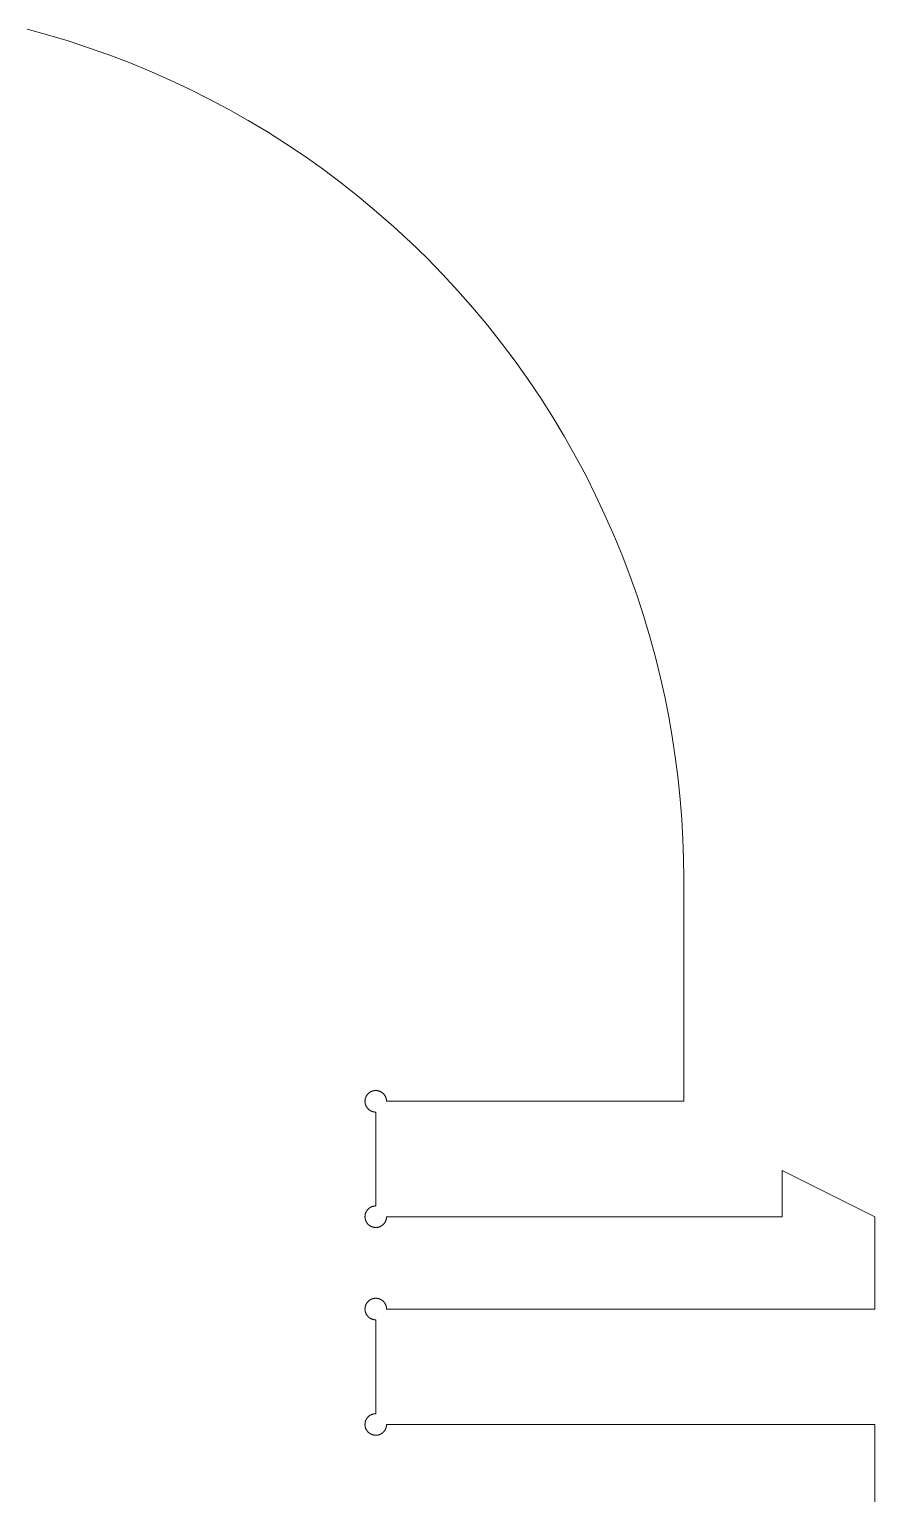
# Model space of a CAD drawing. Header units: millimetres. Extents: x 555 to 783, y 300 to 593.
# Drawn here: x 755.34 to 782.79, y 538.34 to 585.92 of the extents above; entities that cross this region are included whole.
import ezdxf

# ---------------------------------------------------------------- set-up
doc = ezdxf.new("R2010")
doc.units = ezdxf.units.MM
doc.header["$MEASUREMENT"] = 0
doc.layers.add('2d laser', color=18, linetype='Continuous', true_color=0x000000)

msp = doc.modelspace()

# ---------------------------------------------------------------- linework, layer by layer
at = {"layer": '2d laser', "lineweight": 0}
for points in [[(755.263, 585.921), (755.928, 585.74), (756.593, 585.541), (757.256, 585.324), (757.918, 585.09), (758.577, 584.839), (759.233, 584.57), (759.885, 584.283), (760.533, 583.978), (761.176, 583.656), (761.813, 583.316), (762.443, 582.959), (763.066, 582.585), (763.682, 582.194), (764.288, 581.786), (764.885, 581.362), (765.473, 580.922), (766.05, 580.466), (766.615, 579.994), (767.169, 579.508), (767.71, 579.007), (768.239, 578.492), (768.754, 577.964), (769.254, 577.423), (769.741, 576.869), (770.212, 576.303), (770.668, 575.727), (771.109, 575.139), (771.533, 574.542), (771.941, 573.935), (772.332, 573.32), (772.706, 572.697), (773.063, 572.067), (773.402, 571.43), (773.724, 570.787), (774.029, 570.139), (774.316, 569.487), (774.585, 568.831), (774.837, 568.171), (775.071, 567.51), (775.287, 566.846), (775.486, 566.182), (775.668, 565.517), (775.832, 564.852), (775.98, 564.188), (776.11, 563.526), (776.225, 562.865), (776.323, 562.207), (776.405, 561.552), (776.471, 560.901), (776.522, 560.253), (776.558, 559.61), (776.579, 558.972), (776.586, 558.34)], [(776.586, 558.34), (776.586, 551.09)], [(766.936, 551.09), (766.936, 551.102), (766.936, 551.108), (766.935, 551.114), (766.935, 551.121), (766.934, 551.127), (766.933, 551.133), (766.933, 551.139), (766.932, 551.146), (766.931, 551.152), (766.929, 551.158), (766.928, 551.164), (766.927, 551.171), (766.925, 551.177), (766.924, 551.183), (766.922, 551.189), (766.92, 551.195), (766.918, 551.202), (766.916, 551.208), (766.913, 551.214), (766.911, 551.22), (766.909, 551.226), (766.906, 551.232), (766.903, 551.238), (766.9, 551.244), (766.897, 551.25), (766.894, 551.256), (766.891, 551.262), (766.888, 551.267), (766.884, 551.273), (766.881, 551.279), (766.877, 551.284), (766.873, 551.29), (766.87, 551.295), (766.866, 551.301), (766.862, 551.306), (766.857, 551.311), (766.853, 551.316), (766.849, 551.321), (766.844, 551.326), (766.84, 551.331), (766.835, 551.336), (766.831, 551.34), (766.826, 551.345), (766.821, 551.349), (766.816, 551.353), (766.811, 551.358), (766.806, 551.362), (766.801, 551.366), (766.796, 551.37), (766.791, 551.374), (766.786, 551.377), (766.78, 551.381), (766.775, 551.384), (766.77, 551.388), (766.764, 551.391), (766.759, 551.394), (766.753, 551.397), (766.748, 551.4), (766.742, 551.403), (766.737, 551.406), (766.731, 551.408), (766.72, 551.413), (766.709, 551.418), (766.703, 551.42), (766.697, 551.422), (766.691, 551.424), (766.685, 551.426), (766.679, 551.427), (766.673, 551.429), (766.667, 551.43), (766.661, 551.432), (766.655, 551.433), (766.648, 551.434), (766.642, 551.435), (766.636, 551.436), (766.629, 551.437), (766.623, 551.438), (766.616, 551.439), (766.61, 551.439), (766.603, 551.439), (766.597, 551.44), (766.59, 551.44), (766.584, 551.44), (766.577, 551.44), (766.57, 551.439), (766.564, 551.439), (766.557, 551.439), (766.551, 551.438), (766.544, 551.437), (766.537, 551.436), (766.531, 551.435), (766.524, 551.434), (766.518, 551.433), (766.511, 551.432), (766.505, 551.43), (766.498, 551.429), (766.492, 551.427), (766.486, 551.425), (766.479, 551.423), (766.473, 551.421), (766.467, 551.419), (766.461, 551.417), (766.455, 551.414), (766.449, 551.412), (766.442, 551.409), (766.437, 551.406), (766.431, 551.403), (766.425, 551.4), (766.419, 551.397), (766.413, 551.394), (766.408, 551.391), (766.402, 551.388), (766.397, 551.384), (766.392, 551.381), (766.386, 551.377), (766.381, 551.374), (766.376, 551.37), (766.371, 551.366), (766.366, 551.362), (766.361, 551.358), (766.357, 551.354), (766.352, 551.35), (766.347, 551.346), (766.339, 551.337), (766.33, 551.329), (766.326, 551.324), (766.322, 551.319), (766.318, 551.315), (766.314, 551.31), (766.31, 551.305), (766.306, 551.3), (766.302, 551.295), (766.299, 551.29), (766.295, 551.284), (766.292, 551.279), (766.288, 551.274), (766.285, 551.268), (766.282, 551.263), (766.279, 551.257), (766.276, 551.251), (766.273, 551.245), (766.27, 551.239), (766.267, 551.233), (766.264, 551.227), (766.262, 551.221), (766.259, 551.215), (766.257, 551.209), (766.255, 551.203), (766.253, 551.197), (766.251, 551.19), (766.249, 551.184), (766.247, 551.178), (766.246, 551.171), (766.244, 551.165), (766.243, 551.158), (766.242, 551.152), (766.241, 551.145), (766.24, 551.139), (766.239, 551.132), (766.238, 551.125), (766.237, 551.119), (766.237, 551.112), (766.236, 551.106), (766.236, 551.099), (766.236, 551.092), (766.236, 551.086), (766.236, 551.079), (766.237, 551.073), (766.237, 551.066), (766.237, 551.06), (766.238, 551.053), (766.239, 551.047), (766.24, 551.04), (766.241, 551.034), (766.242, 551.028), (766.243, 551.021), (766.244, 551.015), (766.246, 551.009), (766.247, 551.003), (766.249, 550.997), (766.25, 550.991), (766.252, 550.985), (766.254, 550.979), (766.256, 550.973), (766.258, 550.967), (766.263, 550.956), (766.268, 550.945), (766.27, 550.939), (766.273, 550.934), (766.276, 550.928), (766.279, 550.923), (766.282, 550.917), (766.285, 550.912), (766.288, 550.906), (766.292, 550.901), (766.295, 550.895), (766.299, 550.89), (766.302, 550.885), (766.306, 550.88), (766.31, 550.875), (766.314, 550.87), (766.318, 550.865), (766.323, 550.86), (766.327, 550.855), (766.331, 550.85), (766.336, 550.845), (766.34, 550.841), (766.345, 550.836), (766.35, 550.831), (766.355, 550.827), (766.36, 550.823), (766.365, 550.819), (766.37, 550.814), (766.375, 550.81), (766.381, 550.806), (766.386, 550.803), (766.392, 550.799), (766.397, 550.795), (766.403, 550.792), (766.409, 550.788), (766.414, 550.785), (766.42, 550.782), (766.426, 550.779), (766.432, 550.776), (766.438, 550.773), (766.444, 550.77), (766.45, 550.767), (766.456, 550.765), (766.462, 550.763), (766.468, 550.76), (766.474, 550.758), (766.481, 550.756), (766.487, 550.754), (766.493, 550.752), (766.499, 550.751), (766.505, 550.749), (766.512, 550.748), (766.518, 550.747), (766.524, 550.745), (766.53, 550.744), (766.537, 550.743), (766.543, 550.743), (766.549, 550.742), (766.555, 550.741), (766.562, 550.741), (766.568, 550.74), (766.574, 550.74), (766.586, 550.74)], [(776.586, 551.09), (766.936, 551.09)], [(766.586, 550.74), (766.586, 547.69)], [(779.786, 547.34), (779.786, 548.84)], [(779.786, 548.84), (782.786, 547.34)], [(766.586, 547.69), (766.574, 547.69), (766.568, 547.689), (766.562, 547.689), (766.555, 547.688), (766.549, 547.688), (766.543, 547.687), (766.537, 547.686), (766.53, 547.685), (766.524, 547.684), (766.518, 547.683), (766.512, 547.682), (766.505, 547.68), (766.499, 547.679), (766.493, 547.677), (766.487, 547.675), (766.481, 547.674), (766.474, 547.672), (766.468, 547.669), (766.462, 547.667), (766.456, 547.665), (766.45, 547.662), (766.444, 547.66), (766.438, 547.657), (766.432, 547.654), (766.426, 547.651), (766.42, 547.648), (766.414, 547.645), (766.409, 547.641), (766.403, 547.638), (766.397, 547.634), (766.392, 547.631), (766.386, 547.627), (766.381, 547.623), (766.375, 547.619), (766.37, 547.615), (766.365, 547.611), (766.36, 547.607), (766.355, 547.603), (766.35, 547.598), (766.345, 547.594), (766.34, 547.589), (766.336, 547.584), (766.331, 547.58), (766.327, 547.575), (766.323, 547.57), (766.318, 547.565), (766.314, 547.56), (766.31, 547.555), (766.306, 547.55), (766.302, 547.545), (766.299, 547.539), (766.295, 547.534), (766.292, 547.529), (766.288, 547.523), (766.285, 547.518), (766.282, 547.513), (766.279, 547.507), (766.276, 547.502), (766.273, 547.496), (766.27, 547.491), (766.268, 547.485), (766.263, 547.474), (766.258, 547.462), (766.256, 547.457), (766.254, 547.451), (766.252, 547.445), (766.25, 547.439), (766.249, 547.433), (766.247, 547.427), (766.246, 547.421), (766.244, 547.414), (766.243, 547.408), (766.242, 547.402), (766.241, 547.396), (766.24, 547.389), (766.239, 547.383), (766.238, 547.376), (766.237, 547.37), (766.237, 547.363), (766.237, 547.357), (766.236, 547.35), (766.236, 547.344), (766.236, 547.337), (766.236, 547.331), (766.236, 547.324), (766.237, 547.318), (766.237, 547.311), (766.238, 547.304), (766.239, 547.298), (766.24, 547.291), (766.241, 547.285), (766.242, 547.278), (766.243, 547.272), (766.244, 547.265), (766.246, 547.259), (766.247, 547.252), (766.249, 547.246), (766.251, 547.239), (766.253, 547.233), (766.255, 547.227), (766.257, 547.221), (766.259, 547.214), (766.262, 547.208), (766.264, 547.202), (766.267, 547.196), (766.27, 547.19), (766.273, 547.184), (766.276, 547.179), (766.279, 547.173), (766.282, 547.167), (766.285, 547.162), (766.288, 547.156), (766.292, 547.151), (766.295, 547.145), (766.299, 547.14), (766.302, 547.135), (766.306, 547.13), (766.31, 547.125), (766.314, 547.12), (766.318, 547.115), (766.322, 547.11), (766.326, 547.106), (766.33, 547.101), (766.339, 547.092), (766.347, 547.084), (766.352, 547.08), (766.357, 547.076), (766.361, 547.072), (766.366, 547.068), (766.371, 547.064), (766.376, 547.06), (766.381, 547.056), (766.386, 547.052), (766.392, 547.049), (766.397, 547.045), (766.402, 547.042), (766.408, 547.039), (766.413, 547.035), (766.419, 547.032), (766.425, 547.029), (766.431, 547.026), (766.437, 547.023), (766.442, 547.021), (766.449, 547.018), (766.455, 547.016), (766.461, 547.013), (766.467, 547.011), (766.473, 547.009), (766.479, 547.007), (766.486, 547.005), (766.492, 547.003), (766.498, 547.001), (766.505, 546.999), (766.511, 546.998), (766.518, 546.997), (766.524, 546.995), (766.531, 546.994), (766.537, 546.993), (766.544, 546.992), (766.551, 546.992), (766.557, 546.991), (766.564, 546.991), (766.57, 546.99), (766.577, 546.99), (766.584, 546.99), (766.59, 546.99), (766.597, 546.99), (766.603, 546.99), (766.61, 546.991), (766.616, 546.991), (766.623, 546.992), (766.629, 546.992), (766.636, 546.993), (766.642, 546.994), (766.648, 546.995), (766.655, 546.997), (766.661, 546.998), (766.667, 546.999), (766.673, 547.001), (766.679, 547.002), (766.685, 547.004), (766.691, 547.006), (766.697, 547.008), (766.703, 547.01), (766.709, 547.012), (766.72, 547.016), (766.731, 547.021), (766.737, 547.024), (766.742, 547.027), (766.748, 547.029), (766.753, 547.032), (766.759, 547.035), (766.764, 547.039), (766.77, 547.042), (766.775, 547.045), (766.78, 547.049), (766.786, 547.052), (766.791, 547.056), (766.796, 547.06), (766.801, 547.064), (766.806, 547.068), (766.811, 547.072), (766.816, 547.076), (766.821, 547.081), (766.826, 547.085), (766.831, 547.09), (766.835, 547.094), (766.84, 547.099), (766.844, 547.104), (766.849, 547.109), (766.853, 547.114), (766.857, 547.119), (766.862, 547.124), (766.866, 547.129), (766.87, 547.135), (766.873, 547.14), (766.877, 547.145), (766.881, 547.151), (766.884, 547.157), (766.888, 547.162), (766.891, 547.168), (766.894, 547.174), (766.897, 547.18), (766.9, 547.186), (766.903, 547.192), (766.906, 547.198), (766.909, 547.204), (766.911, 547.21), (766.913, 547.216), (766.916, 547.222), (766.918, 547.228), (766.92, 547.234), (766.922, 547.24), (766.924, 547.247), (766.925, 547.253), (766.927, 547.259), (766.928, 547.265), (766.929, 547.272), (766.931, 547.278), (766.932, 547.284), (766.933, 547.29), (766.933, 547.297), (766.934, 547.303), (766.935, 547.309), (766.935, 547.315), (766.936, 547.321), (766.936, 547.328), (766.936, 547.34)], [(766.936, 547.34), (776.586, 547.34)], [(776.586, 547.34), (779.786, 547.34)], [(782.786, 547.34), (782.786, 544.34)], [(766.936, 544.34), (766.936, 544.352), (766.936, 544.358), (766.935, 544.364), (766.935, 544.371), (766.934, 544.377), (766.933, 544.383), (766.933, 544.389), (766.932, 544.396), (766.931, 544.402), (766.929, 544.408), (766.928, 544.414), (766.927, 544.421), (766.925, 544.427), (766.924, 544.433), (766.922, 544.439), (766.92, 544.445), (766.918, 544.452), (766.916, 544.458), (766.913, 544.464), (766.911, 544.47), (766.909, 544.476), (766.906, 544.482), (766.903, 544.488), (766.9, 544.494), (766.897, 544.5), (766.894, 544.506), (766.891, 544.512), (766.888, 544.517), (766.884, 544.523), (766.881, 544.529), (766.877, 544.534), (766.873, 544.54), (766.87, 544.545), (766.866, 544.551), (766.862, 544.556), (766.857, 544.561), (766.853, 544.566), (766.849, 544.571), (766.844, 544.576), (766.84, 544.581), (766.835, 544.586), (766.831, 544.59), (766.826, 544.595), (766.821, 544.599), (766.816, 544.603), (766.811, 544.608), (766.806, 544.612), (766.801, 544.616), (766.796, 544.62), (766.791, 544.624), (766.786, 544.627), (766.78, 544.631), (766.775, 544.634), (766.77, 544.638), (766.764, 544.641), (766.759, 544.644), (766.753, 544.647), (766.748, 544.65), (766.742, 544.653), (766.737, 544.656), (766.731, 544.658), (766.72, 544.663), (766.709, 544.668), (766.703, 544.67), (766.697, 544.672), (766.691, 544.674), (766.685, 544.676), (766.679, 544.677), (766.673, 544.679), (766.667, 544.68), (766.661, 544.682), (766.655, 544.683), (766.648, 544.684), (766.642, 544.685), (766.636, 544.686), (766.629, 544.687), (766.623, 544.688), (766.616, 544.689), (766.61, 544.689), (766.603, 544.689), (766.597, 544.69), (766.59, 544.69), (766.584, 544.69), (766.577, 544.69), (766.57, 544.689), (766.564, 544.689), (766.557, 544.689), (766.551, 544.688), (766.544, 544.687), (766.537, 544.686), (766.531, 544.685), (766.524, 544.684), (766.518, 544.683), (766.511, 544.682), (766.505, 544.68), (766.498, 544.679), (766.492, 544.677), (766.486, 544.675), (766.479, 544.673), (766.473, 544.671), (766.467, 544.669), (766.461, 544.667), (766.455, 544.664), (766.449, 544.662), (766.442, 544.659), (766.437, 544.656), (766.431, 544.653), (766.425, 544.65), (766.419, 544.647), (766.413, 544.644), (766.408, 544.641), (766.402, 544.638), (766.397, 544.634), (766.392, 544.631), (766.386, 544.627), (766.381, 544.624), (766.376, 544.62), (766.371, 544.616), (766.366, 544.612), (766.361, 544.608), (766.357, 544.604), (766.352, 544.6), (766.347, 544.596), (766.339, 544.587), (766.33, 544.579), (766.326, 544.574), (766.322, 544.569), (766.318, 544.565), (766.314, 544.56), (766.31, 544.555), (766.306, 544.55), (766.302, 544.545), (766.299, 544.54), (766.295, 544.534), (766.292, 544.529), (766.288, 544.524), (766.285, 544.518), (766.282, 544.513), (766.279, 544.507), (766.276, 544.501), (766.273, 544.495), (766.27, 544.489), (766.267, 544.483), (766.264, 544.477), (766.262, 544.471), (766.259, 544.465), (766.257, 544.459), (766.255, 544.453), (766.253, 544.447), (766.251, 544.44), (766.249, 544.434), (766.247, 544.428), (766.246, 544.421), (766.244, 544.415), (766.243, 544.408), (766.242, 544.402), (766.241, 544.395), (766.24, 544.389), (766.239, 544.382), (766.238, 544.375), (766.237, 544.369), (766.237, 544.362), (766.236, 544.356), (766.236, 544.349), (766.236, 544.342), (766.236, 544.336), (766.236, 544.329), (766.237, 544.323), (766.237, 544.316), (766.237, 544.31), (766.238, 544.303), (766.239, 544.297), (766.24, 544.29), (766.241, 544.284), (766.242, 544.278), (766.243, 544.271), (766.244, 544.265), (766.246, 544.259), (766.247, 544.253), (766.249, 544.247), (766.25, 544.241), (766.252, 544.235), (766.254, 544.229), (766.256, 544.223), (766.258, 544.217), (766.263, 544.206), (766.268, 544.195), (766.27, 544.189), (766.273, 544.184), (766.276, 544.178), (766.279, 544.173), (766.282, 544.167), (766.285, 544.162), (766.288, 544.156), (766.292, 544.151), (766.295, 544.145), (766.299, 544.14), (766.302, 544.135), (766.306, 544.13), (766.31, 544.125), (766.314, 544.12), (766.318, 544.115), (766.323, 544.11), (766.327, 544.105), (766.331, 544.1), (766.336, 544.095), (766.34, 544.091), (766.345, 544.086), (766.35, 544.081), (766.355, 544.077), (766.36, 544.073), (766.365, 544.069), (766.37, 544.064), (766.375, 544.06), (766.381, 544.056), (766.386, 544.053), (766.392, 544.049), (766.397, 544.045), (766.403, 544.042), (766.409, 544.038), (766.414, 544.035), (766.42, 544.032), (766.426, 544.029), (766.432, 544.026), (766.438, 544.023), (766.444, 544.02), (766.45, 544.017), (766.456, 544.015), (766.462, 544.013), (766.468, 544.01), (766.474, 544.008), (766.481, 544.006), (766.487, 544.004), (766.493, 544.002), (766.499, 544.001), (766.505, 543.999), (766.512, 543.998), (766.518, 543.997), (766.524, 543.995), (766.53, 543.994), (766.537, 543.993), (766.543, 543.993), (766.549, 543.992), (766.555, 543.991), (766.562, 543.991), (766.568, 543.99), (766.574, 543.99), (766.586, 543.99)], [(776.586, 544.34), (766.936, 544.34)], [(782.786, 544.34), (776.586, 544.34)], [(766.586, 543.99), (766.586, 540.94)], [(766.586, 540.94), (766.574, 540.94), (766.568, 540.939), (766.562, 540.939), (766.555, 540.938), (766.549, 540.938), (766.543, 540.937), (766.537, 540.936), (766.53, 540.935), (766.524, 540.934), (766.518, 540.933), (766.512, 540.932), (766.505, 540.93), (766.499, 540.929), (766.493, 540.927), (766.487, 540.925), (766.481, 540.924), (766.474, 540.922), (766.468, 540.919), (766.462, 540.917), (766.456, 540.915), (766.45, 540.912), (766.444, 540.91), (766.438, 540.907), (766.432, 540.904), (766.426, 540.901), (766.42, 540.898), (766.414, 540.895), (766.409, 540.891), (766.403, 540.888), (766.397, 540.884), (766.392, 540.881), (766.386, 540.877), (766.381, 540.873), (766.375, 540.869), (766.37, 540.865), (766.365, 540.861), (766.36, 540.857), (766.355, 540.853), (766.35, 540.848), (766.345, 540.844), (766.34, 540.839), (766.336, 540.834), (766.331, 540.83), (766.327, 540.825), (766.323, 540.82), (766.318, 540.815), (766.314, 540.81), (766.31, 540.805), (766.306, 540.8), (766.302, 540.795), (766.299, 540.789), (766.295, 540.784), (766.292, 540.779), (766.288, 540.773), (766.285, 540.768), (766.282, 540.763), (766.279, 540.757), (766.276, 540.752), (766.273, 540.746), (766.27, 540.741), (766.268, 540.735), (766.263, 540.724), (766.258, 540.712), (766.256, 540.707), (766.254, 540.701), (766.252, 540.695), (766.25, 540.689), (766.249, 540.683), (766.247, 540.677), (766.246, 540.671), (766.244, 540.664), (766.243, 540.658), (766.242, 540.652), (766.241, 540.646), (766.24, 540.639), (766.239, 540.633), (766.238, 540.626), (766.237, 540.62), (766.237, 540.613), (766.237, 540.607), (766.236, 540.6), (766.236, 540.594), (766.236, 540.587), (766.236, 540.581), (766.236, 540.574), (766.237, 540.568), (766.237, 540.561), (766.238, 540.554), (766.239, 540.548), (766.24, 540.541), (766.241, 540.535), (766.242, 540.528), (766.243, 540.522), (766.244, 540.515), (766.246, 540.509), (766.247, 540.502), (766.249, 540.496), (766.251, 540.489), (766.253, 540.483), (766.255, 540.477), (766.257, 540.471), (766.259, 540.464), (766.262, 540.458), (766.264, 540.452), (766.267, 540.446), (766.27, 540.44), (766.273, 540.434), (766.276, 540.429), (766.279, 540.423), (766.282, 540.417), (766.285, 540.412), (766.288, 540.406), (766.292, 540.401), (766.295, 540.395), (766.299, 540.39), (766.302, 540.385), (766.306, 540.38), (766.31, 540.375), (766.314, 540.37), (766.318, 540.365), (766.322, 540.36), (766.326, 540.356), (766.33, 540.351), (766.339, 540.342), (766.347, 540.334), (766.352, 540.33), (766.357, 540.326), (766.361, 540.322), (766.366, 540.318), (766.371, 540.314), (766.376, 540.31), (766.381, 540.306), (766.386, 540.302), (766.392, 540.299), (766.397, 540.295), (766.402, 540.292), (766.408, 540.289), (766.413, 540.285), (766.419, 540.282), (766.425, 540.279), (766.431, 540.276), (766.437, 540.273), (766.442, 540.271), (766.449, 540.268), (766.455, 540.266), (766.461, 540.263), (766.467, 540.261), (766.473, 540.259), (766.479, 540.257), (766.486, 540.255), (766.492, 540.253), (766.498, 540.251), (766.505, 540.249), (766.511, 540.248), (766.518, 540.247), (766.524, 540.245), (766.531, 540.244), (766.537, 540.243), (766.544, 540.242), (766.551, 540.242), (766.557, 540.241), (766.564, 540.241), (766.57, 540.24), (766.577, 540.24), (766.584, 540.24), (766.59, 540.24), (766.597, 540.24), (766.603, 540.24), (766.61, 540.241), (766.616, 540.241), (766.623, 540.242), (766.629, 540.242), (766.636, 540.243), (766.642, 540.244), (766.648, 540.245), (766.655, 540.247), (766.661, 540.248), (766.667, 540.249), (766.673, 540.251), (766.679, 540.252), (766.685, 540.254), (766.691, 540.256), (766.697, 540.258), (766.703, 540.26), (766.709, 540.262), (766.72, 540.266), (766.731, 540.271), (766.737, 540.274), (766.742, 540.277), (766.748, 540.279), (766.753, 540.282), (766.759, 540.285), (766.764, 540.289), (766.77, 540.292), (766.775, 540.295), (766.78, 540.299), (766.786, 540.302), (766.791, 540.306), (766.796, 540.31), (766.801, 540.314), (766.806, 540.318), (766.811, 540.322), (766.816, 540.326), (766.821, 540.331), (766.826, 540.335), (766.831, 540.34), (766.835, 540.344), (766.84, 540.349), (766.844, 540.354), (766.849, 540.359), (766.853, 540.364), (766.857, 540.369), (766.862, 540.374), (766.866, 540.379), (766.87, 540.385), (766.873, 540.39), (766.877, 540.395), (766.881, 540.401), (766.884, 540.407), (766.888, 540.412), (766.891, 540.418), (766.894, 540.424), (766.897, 540.43), (766.9, 540.436), (766.903, 540.442), (766.906, 540.448), (766.909, 540.454), (766.911, 540.46), (766.913, 540.466), (766.916, 540.472), (766.918, 540.478), (766.92, 540.484), (766.922, 540.49), (766.924, 540.497), (766.925, 540.503), (766.927, 540.509), (766.928, 540.515), (766.929, 540.522), (766.931, 540.528), (766.932, 540.534), (766.933, 540.54), (766.933, 540.547), (766.934, 540.553), (766.935, 540.559), (766.935, 540.565), (766.936, 540.571), (766.936, 540.578), (766.936, 540.59)], [(766.936, 540.59), (776.586, 540.59)], [(776.586, 540.59), (782.786, 540.59)], [(782.786, 540.59), (782.786, 536.09)]]:
    msp.add_lwpolyline(points, dxfattribs=at)

doc.saveas('drawing.dxf')
